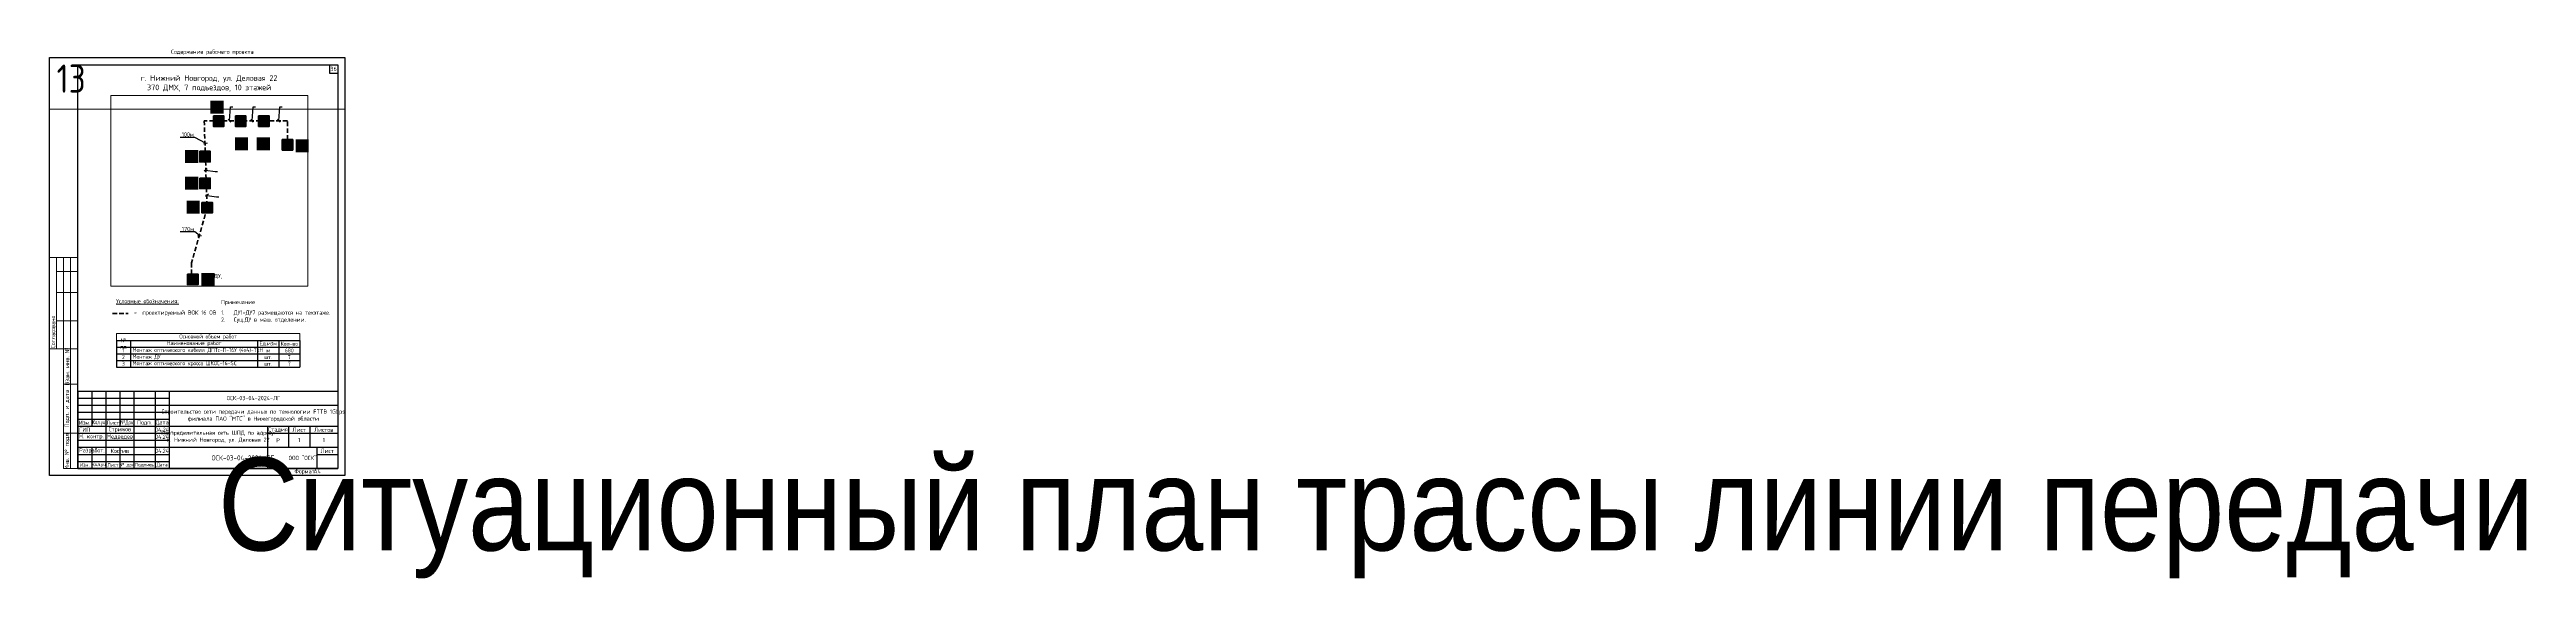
# Paper-space layout '13' of a CAD drawing. Extents: x 0 to 1762, y -73 to 303.
# The model-space entities are those that its viewports show. They can reach past a viewport. Long polylines and large blocks are cut down to what shows.
import ezdxf
from ezdxf import colors
from ezdxf.entities.mleader import LeaderData, LeaderLine
from ezdxf.enums import TextEntityAlignment as Align
from ezdxf.math import Vec2, Vec3

# ---------------------------------------------------------------- set-up
doc = ezdxf.new("R2018")
doc.units = 0
doc.header["$MEASUREMENT"] = 0
doc.linetypes.add('HIDDEN2', pattern=[4.7625, 3.175, -1.5875])
doc.layers.get('0').update_dxf_attribs({"linetype": 'CONTINUOUS'})
doc.layers.get('Defpoints').update_dxf_attribs({"linetype": 'CONTINUOUS'})
doc.layers.add('ВЭ', color=1, linetype='CONTINUOUS')
doc.styles.add('AViewportNPage', font='isocpeur.ttf')
doc.styles.get("Standard").update_dxf_attribs({"font": ''})
doc.styles.add('мой', font='', dxfattribs={"width": 0.9, "height": 3})
doc.styles.get('Standard').set_extended_font_data('GOST Common')
doc.styles.get('мой').set_extended_font_data('GOST Common')
picture_1 = doc.add_image_def('image1.png', size_in_pixel=(1187, 1150))

# ---------------------------------------------------------------- blocks, each defined once
blk = doc.blocks.new('*T56')
at = {"color": 0, "linetype": 'ByBlock', "lineweight": -2, "transparency": 16777216}
for p, q in [((0, 0), (6, 0)), ((0, 0), (0, -6)), ((6, 0), (6, -6)), ((0, -6), (6, -6))]:
    blk.add_line(p, q, dxfattribs=at)
blk = doc.blocks.new('*T54')
at = {"color": 0, "linetype": 'ByBlock', "lineweight": -2, "transparency": 16777216}
for p, q in [((0, 0), (185, 0)), ((0, 0), (0, -55)), ((10, 0), (10, -25)), ((20, 0), (20, -55)), ((30, 0), (30, -25)), ((40, 0), (40, -55)), ((55, 0), (55, -55)), ((65, 0), (65, -55)), ((185, 0), (185, -55)), ((0, -5), (65, -5)), ((0, -10), (185, -10)), ((0, -15), (65, -15)), ((0, -20), (65, -20)), ((0, -25), (185, -25)), ((0, -30), (65, -30)), ((0, -35), (65, -35)), ((135, -25), (135, -55)), ((135, -30), (185, -30)), ((150, -25), (150, -40)), ((165, -25), (165, -40)), ((0, -40), (185, -40)), ((0, -45), (65, -45)), ((0, -50), (65, -50)), ((0, -55), (185, -55))]:
    blk.add_line(p, q, dxfattribs=at)
at = {"color": 0, "transparency": 16777216, "char_height": 3, "style": 'мой'}
for s, insert, width, attachment_point in [('Строительство сети передачи данных по технологии FTTB 1Gbps филиала ПАО "МТС" в Нижегородской области', (125, -17.5), 119, 5), ('ОСК-03-04-2024-ЛГ', (125, -5), 119, 5), ('ГИП', (1, -27.5), 18, 4), ('Н. контр.', (1, -32.5), 18, 4), ('Изм.', (5, -22.5), 10, 5), ('{\\W0.7;Кол.уч}', (15, -22.5), 10, 5), ('Лист', (25, -22.5), 9, 5), ('Медведев', (30, -32.5), 19, 5), ('Стрижов', (30, -27.5), 19, 5), ('{\\W0.75;№Док}', (35, -22.5), 10, 5), ('Подп.', (47.5, -22.5), 15, 5), ('Дата', (60, -22.5), 10, 5), ('04.24', (60, -27.5), 9, 5), ('04.24', (60, -32.5), 9, 5), ('Распределительная сеть ШПД по адресу: г. Нижний Новгород, ул. Деловая 22 ', (100, -32.5), 69, 5), ('Стадия', (142.5, -27.5), 14, 5), ('Р', (142.5, -35), 14, 5), ('Лист', (157.5, -27.5), 14, 5), ('Листов', (175, -27.5), 19, 5), ('Разработ.', (1, -42.5), 18, 4), ('Костив', (30, -42.5), 19, 5), ('04.24', (60, -42.5), 9, 5), ('ООО "ОСК"', (160, -47.5), 49, 5)]:
    blk.add_mtext(s, dxfattribs=dict(at, insert=insert, width=width, attachment_point=attachment_point))
blk = doc.blocks.new('*T55')
at = {"color": 0, "linetype": 'ByBlock', "lineweight": 30, "transparency": 16777216}
for p, q in [((0, 0), (185, 0)), ((0, 0), (0, -15)), ((10, 0), (10, -15)), ((20, 0), (20, -15)), ((30, 0), (30, -15)), ((40, 0), (40, -15)), ((55, 0), (55, -15)), ((65, 0), (65, -15)), ((185, 0), (185, -15)), ((0, -15), (185, -15))]:
    blk.add_line(p, q, dxfattribs=at)
at = {"color": 0, "linetype": 'ByBlock', "lineweight": -2, "transparency": 16777216}
for p, q in [((170, 0), (170, -15)), ((0, -5), (65, -5)), ((0, -10), (65, -10)), ((170, -5), (185, -5))]:
    blk.add_line(p, q, dxfattribs=at)
at = {"color": 0, "lineweight": 18, "transparency": 16777216, "attachment_point": 5, "style": 'мой'}
for s, insert, char_height, width in [('Изм.', (5, -12.5), 2.5, 9), ('Кол.уч', (15, -12.5), 2.5, 9), ('Лист', (25, -12.5), 2.5, 9), ('№ док', (35, -12.5), 2.5, 9), ('Подпись', (47.5, -12.5), 2.5, 14), ('Дата', (60, -12.5), 2.5, 9), ('ОСК-03-04-2024-ЛГ', (117.5, -7.5), 3.5, 104), ('Лист', (177.5, -2.5), 3, 14)]:
    blk.add_mtext(s, dxfattribs=dict(at, insert=insert, char_height=char_height, width=width))
blk = doc.blocks.new('*U53')
at = {"lineweight": 13}
for p, q in [((0, 90), (0, 155)), ((0, 155), (20, 155)), ((5, 90), (5, 155)), ((5, 145), (20, 145)), ((10, 90), (10, 155)), ((15, 90), (15, 155)), ((20, 90), (20, 155)), ((5, 130), (20, 130)), ((5, 110), (20, 110)), ((0, 90), (20, 90)), ((10, 5), (10, 90)), ((10, 90), (20, 90)), ((15, 5), (15, 90)), ((20, 5), (20, 90)), ((10, 65), (20, 65)), ((10, 30), (20, 30)), ((10, 5), (20, 5)), ((10, 5), (10, 5))]:
    blk.add_line(p, q, dxfattribs=at)
at = {"color": 8, "lineweight": 0}
blk.add_line((0, 90), (0, 90), dxfattribs=at)
for points in [[(0, 297), (210, 297), (210, 0), (0, 0)], [(20, 292), (205, 292), (205, 5), (20, 5)]]:
    blk.add_lwpolyline(points, close=True)
for name, p in [('*T56', (199, 292)), ('*T54', (20, 60)), ('*T55', (20, 20))]:
    blk.add_blockref(name, p)
at = {"lineweight": 9, "insert": (2.5, 90.5), "char_height": 3, "width": 64, "attachment_point": 4, "rotation": 90, "style": 'мой'}
blk.add_mtext('{\\C256;Согласовано}', dxfattribs=at)
at = {"lineweight": 13, "char_height": 3, "attachment_point": 5, "rotation": 90, "style": 'мой'}
for s, insert, width in [('Взам. инв. №', (12.5, 77.5), 24), ('Подп. и дата', (12.5, 47.5), 34), ('Инв. № подл.', (12.5, 17.5), 24)]:
    blk.add_mtext(s, dxfattribs=dict(at, insert=insert, width=width))
at = {"insert": (174.2, 4.5), "char_height": 3, "width": 40.585, "attachment_point": 1, "style": 'мой'}
blk.add_mtext('Формат', dxfattribs=at)
at = {"style": 'мой', "width": 0.9}
for tag, p in [('лист', (202, 289)), ('НОМЕР_ЛИСТА', (177.5, 25.3)), ('К_ЛИСТОВ', (195, 25.3))]:
    blk.add_attdef(tag, text='', height=3, dxfattribs=at).set_placement(p, align=Align.MIDDLE_CENTER)
at = {"color": 7, "lineweight": 0, "ltscale": 0.1, "style": 'мой', "width": 0.9}
blk.add_attdef('ШИФР_ПРОЕКТА', text='', height=3, dxfattribs=at).set_placement((163, 55), align=Align.MIDDLE_LEFT)
at = {"lineweight": 30, "width": 0.9}
blk.add_attdef('НАЗВАНИЕ_ЛИСТА', text='', height=3, dxfattribs=at).set_placement((119.8, 12.7), align=Align.MIDDLE_CENTER)
at = {"style": 'мой', "width": 0.9}
blk.add_attdef('ФОРМАТ', text='', height=3, dxfattribs=at).set_placement((187.9, 3), align=Align.MIDDLE_LEFT)
blk = doc.blocks.new('*T15')
at = {"layer": 'Defpoints', "color": 8, "linetype": 'ByBlock', "lineweight": 0, "transparency": 16777216}
for p, q in [((0, 0), (7018, 0)), ((0, 0), (0, -36.7)), ((242, 0), (242, -36.7)), ((484, 0), (484, -36.7)), ((726, 0), (726, -36.7)), ((968, 0), (968, -36.7)), ((1210, 0), (1210, -36.7)), ((1452, 0), (1452, -36.7)), ((1694, 0), (1694, -36.7)), ((1936, 0), (1936, -36.7)), ((2178, 0), (2178, -36.7)), ((2420, 0), (2420, -36.7)), ((2662, 0), (2662, -36.7)), ((2904, 0), (2904, -36.7)), ((3146, 0), (3146, -36.7)), ((3388, 0), (3388, -36.7)), ((3630, 0), (3630, -36.7)), ((3872, 0), (3872, -36.7)), ((4114, 0), (4114, -36.7)), ((4356, 0), (4356, -36.7)), ((4598, 0), (4598, -36.7)), ((4840, 0), (4840, -36.7)), ((5082, 0), (5082, -36.7)), ((5324, 0), (5324, -36.7)), ((5566, 0), (5566, -36.7)), ((5808, 0), (5808, -36.7)), ((6050, 0), (6050, -36.7)), ((6292, 0), (6292, -36.7)), ((6534, 0), (6534, -36.7)), ((6776, 0), (6776, -36.7)), ((0, -36.7), (7018, -36.7))]:
    blk.add_line(p, q, dxfattribs=at)
at = {"layer": 'Defpoints', "color": 0, "linetype": 'ByBlock', "lineweight": -2, "transparency": 16777216}
blk.add_line((7018, 0), (7018, -36.7), dxfattribs=at)
at = {"layer": 'Defpoints', "color": 5, "linetype": 'Continuous', "lineweight": 0, "transparency": 16777216, "char_height": 20, "width": 232, "attachment_point": 1, "style": 'мой'}
for s, insert in [('1', (5, -5)), ('2', (247, -5)), ('3', (489, -5)), ('4', (731, -5)), ('5', (973, -5)), ('6', (1215, -5)), ('7', (1457, -5)), ('8', (1699, -5)), ('9', (1941, -5)), ('10', (2183, -5)), ('11', (2425, -5)), ('12', (2667, -5)), ('13', (2909, -5)), ('14', (3151, -5)), ('16', (3393, -5)), ('17', (3635, -5)), ('18', (3877, -5)), ('19', (4119, -5)), ('{\\fGOST Common|b0|i0|c204|p34;24', (4361, -5)), ('25', (4603, -5)), ('23', (4845, -5)), ('28', (5087, -5)), ('29', (5329, -5)), ('33', (5571, -5)), ('34', (5813, -5)), ('35', (6055, -5)), ('36', (6297, -5)), ('37', (6539, -5)), ('38', (6781, -5))]:
    blk.add_mtext(s, dxfattribs=dict(at, insert=insert))
blk = doc.blocks.new('*U16')
at = {"layer": 'ВЭ', "color": 250, "linetype": 'ByBlock', "lineweight": 18}
blk.add_lwpolyline([(-105, -148.5), (105, -148.5), (105, 148.5), (-105, 148.5), (-105, -148.5)], dxfattribs=at)
blk = doc.blocks.new('*U17')
at = {"layer": 'Defpoints', "color": 0, "linetype": 'ByBlock', "lineweight": -2, "transparency": 16777216}
blk.add_blockref('*U16', (2904, 0), dxfattribs=at)
blk = doc.blocks.new('*T41')
at = {"color": 0, "linetype": 'ByBlock', "lineweight": -2, "transparency": 16777216}
blk.add_line((0, -4.8), (130.5, -4.8), dxfattribs=at)
at = {"linetype": 'ByBlock', "lineweight": -2, "transparency": 16777216}
for p, q in [((0, -4.8), (0, -23.8)), ((0, -9.5), (130.5, -9.5)), ((0, -14.3), (130.5, -14.3)), ((10, -4.8), (10, -23.8)), ((100.5, -4.8), (100.5, -23.8)), ((115.5, -4.8), (115.5, -23.8)), ((130.5, -4.8), (130.5, -23.8)), ((0, -19.1), (130.5, -19.1)), ((0, -23.8), (130.5, -23.8))]:
    blk.add_line(p, q, dxfattribs=at)
at = {"layer": 'Defpoints', "color": 8, "linetype": 'ByBlock', "lineweight": 0, "transparency": 16777216}
for p, q in [((0, 0), (130.5, 0)), ((0, 0), (0, -4.8)), ((130.5, 0), (130.5, -4.8))]:
    blk.add_line(p, q, dxfattribs=at)
at = {"color": 0, "linetype": 'Continuous', "lineweight": 15, "transparency": 16777216, "style": 'мой'}
for s, insert, char_height, width, attachment_point in [('№ пп', (5, -7.1), 2.82, 7, 5), ('2', (5, -16.7), 2.82, 7, 5), ('1', (5, -11.9), 2.82, 7, 5), ('Монтаж оптического кабеля ДПТс-П-16У (4х4)-7кН', (11.5, -11.9), 2.822, 87.533, 4), ('Монтаж ДУ', (11.5, -16.7), 2.82, 87.533, 4), ('Наименование работ^J', (55.3, -7.1), 2.822, 87.533, 5), ('Основной объем работ', (65.3, -2.4), 2.822, 127.533, 5), ('Ед.изм', (108, -7.1), 2.82, 12, 5), ('шт.', (108, -16.7), 2.82, 12, 5), ('м', (108, -11.9), 2.82, 12, 5), ('Кол-во', (123, -7.1), 2.82, 12, 5), ('680', (123, -11.9), 2.82, 12, 5), ('7', (123, -16.7), 2.82, 12, 5), ('3', (5, -21.4), 2.82, 7, 5), ('Монтаж оптического кросса ШКОС-16-SC', (11.5, -21.4), 2.822, 87.533, 4), ('шт.', (108, -21.4), 2.82, 12, 5), ('7', (123, -21.4), 2.82, 12, 5)]:
    blk.add_mtext(s, dxfattribs=dict(at, insert=insert, char_height=char_height, width=width, attachment_point=attachment_point))
blk = doc.blocks.new('ДУ')
at = {"linetype": 'HIDDEN2', "lineweight": 40, "true_color": 0xffffff}
h = blk.add_hatch(color=7, dxfattribs=at)
h.dxf.hatch_style = 1
h.paths.add_polyline_path([(5, 5), (0, 5), (0, 0), (5, 0)])
at = {"color": 7, "lineweight": 40}
for points in [[(0, 5), (5, 5), (5, 0), (0, 0)], [(0, 2.5), (2.5, 5), (5, 2.5), (2.5, 0)]]:
    blk.add_lwpolyline(points, close=True, dxfattribs=at)
blk = doc.blocks.new('_Oblique')
at = {"color": 0, "linetype": 'ByBlock', "lineweight": -2}
blk.add_line((-0.5, -0.5), (0.5, 0.5), dxfattribs=at)

msp = doc.modelspace()

# ---------------------------------------------------------------- linework, layer by layer
at = {"color": 5, "linetype": 'HIDDEN2', "lineweight": 50}
for points in [[(9848.2, 3913.7), (9848.2, 3927), (9789, 3927), (9791, 3865), (9780, 3826), (9780, 3815)], [(9723.8, 3790.1), (9734.8, 3790.1)]]:
    msp.add_lwpolyline(points, dxfattribs=at)

# ---------------------------------------------------------------- block references
for name, p in [('*T15', (6775, 3972)), ('*T41', (9726.5, 3775.7))]:
    msp.add_blockref(name, p)
at = {"color": 7, "xscale": 1.5, "yscale": 1.5, "zscale": 1.5}
for p in [(9795.5, 3923), (9811.2, 3923), (9827.7, 3923), (9844.5, 3906.2), (9785.8, 3897.8), (9785.8, 3878.8), (9787.3, 3861.5), (9777.1, 3810.6)]:
    msp.add_blockref('ДУ', p, dxfattribs=at)
at = {"layer": 'Defpoints'}
msp.add_blockref('*U17', (6880, 3823.5), dxfattribs=at)

# ---------------------------------------------------------------- texts
at = {"color": 7, "linetype": 'Continuous', "lineweight": 15, "style": 'мой'}
for s, insert, char_height, width, attachment_point in [('\\pxqc;{\\fGOST Common|b0|i0|c204|p34;г. Нижний Новгород}, {\\fGOST Common|b0|i0|c204|p34;ул. Деловая 22}\\P370{\\fGOST Common|b0|i0|c204|p34; ДМХ}, 7{\\fGOST Common|b0|i0|c204|p34; подъездов}, 10{\\fGOST Common|b0|i0|c204|p34; этажей}', (9792.5, 3953.6), 4, 145.32, 5), ('{\\LУсловные обозначения:}', (9726.4, 3800.3), 3, 39.385, 1), ('\\pxsm1.5;{\\fGOST Common|b0|i0|c204|p34;Примечание\\P\\pi-3,l3,sm1,t3;1.^IДУ1-ДУ7 размещаются на техэтаже.\\P2.^IСущ.ДУ в маш. отделении.}', (9801, 3799.7), 3, 71.985, 1)]:
    msp.add_mtext(s, dxfattribs=dict(at, insert=insert, char_height=char_height, width=width, attachment_point=attachment_point))
at = {"color": 7, "linetype": 'Continuous', "lineweight": 20, "char_height": 3, "width": 8.136, "attachment_point": 1, "style": 'AViewportNPage', "bg_fill": 1, "box_fill_scale": 1.2, "bg_fill_color": 7, "bg_fill_true_color": 16777215, "bg_fill_transparency": 0}
for s, insert in [('{\\fISOCPEUR|b0|i0|c204|p34;ДУ4},{\\fISOCPEUR|b0|i0|c204|p34; \\P}4{\\fISOCPEUR|b0|i0|c204|p34;п}.', (9794, 3940.6)), ('{\\fISOCPEUR|b0|i0|c204|p34;ДУ5},{\\fISOCPEUR|b0|i0|c204|p34; \\P}5{\\fISOCPEUR|b0|i0|c204|p34;п}.', (9811.5, 3914.6)), ('{\\fISOCPEUR|b0|i0|c204|p34;ДУ6},{\\fISOCPEUR|b0|i0|c204|p34; \\P}6{\\fISOCPEUR|b0|i0|c204|p34;п}.', (9827, 3914.6)), ('{\\fISOCPEUR|b0|i0|c204|p34;ДУ7},{\\fISOCPEUR|b0|i0|c204|p34; \\P}7{\\fISOCPEUR|b0|i0|c204|p34;п}.', (9854.6, 3913.2)), ('{\\fISOCPEUR|b0|i0|c204|p34;ДУ3},{\\fISOCPEUR|b0|i0|c204|p34; \\P}3{\\fISOCPEUR|b0|i0|c204|p34;п}.', (9776, 3905.6)), ('{\\fISOCPEUR|b0|i0|c204|p34;ДУ2},{\\fISOCPEUR|b0|i0|c204|p34; \\P}2{\\fISOCPEUR|b0|i0|c204|p34;п}.', (9776, 3886.6)), ('{\\fISOCPEUR|b0|i0|c204|p34;ДУ1},{\\fISOCPEUR|b0|i0|c204|p34; \\P}1{\\fISOCPEUR|b0|i0|c204|p34;п}.', (9777, 3869.6)), ('{\\fISOCPEUR|b0|i0|c204|p34;Сущ.ДУ},{\\fISOCPEUR|b0|i0|c204|p34; \\P7п}.{\\fISOCPEUR|b0|i0|c204|p34; }', (9787.6, 3818.2))]:
    msp.add_mtext(s, dxfattribs=dict(at, insert=insert))
at = {"color": 7, "insert": (9739, 3792.2), "char_height": 3, "width": 52.933, "attachment_point": 1, "style": 'мой'}
msp.add_mtext('\\pxi-4,l4,t2;-^Iпроектируемый ВОК 16 ОВ', dxfattribs=at)

# ---------------------------------------------------------------- pictures from other files: only their frames are drawn
at = {"color": 7, "linetype": 'Continuous', "lineweight": 20, "true_color": 0xffffff}
image = msp.add_image(picture_1, insert=(9722.6, 3809.5), size_in_units=(140, 135.6), dxfattribs=at)
image.dxf.flags = 7

# ---------------------------------------------------------------- leaders
at = {"color": 7, "linetype": 'Continuous', "lineweight": 15}
ml = msp.add_multileader_mtext('Standard', dxfattribs=at)
ml.set_content('', color=1, style='мой')
ml.set_leader_properties()
ml.set_arrow_properties(name='OBLIQUE')
ml.build(insert=Vec2(0, 0))
ml.multileader.update_dxf_attribs({"text_left_attachment_type": 6, "text_right_attachment_type": 6, "dogleg_length": 10, "arrow_head_size": 2})
ctx = ml.context
ctx.base_point, ctx.char_height, ctx.arrow_head_size, ctx.landing_gap_size, ctx.plane_origin = Vec3(9809.3, 3937), 3, 2, 0.09, Vec3(9736.2, 4133)
ctx.left_attachment, ctx.right_attachment, ctx.text_align_type = 6, 6, 1
notes = []
notes.append((ctx, [(0, (1, 1, 0), (9807.8, 3937), (1, 0), 1.5, [(0, [(9807, 3927)], 0, [])])]))
ctx.mtext.insert, ctx.mtext.alignment, ctx.mtext.flow_direction = Vec3(9812.1, 3940.6), 2, 5
ml = msp.add_multileader_mtext('Standard', dxfattribs=at)
ml.set_content('', color=1, style='мой')
ml.set_leader_properties()
ml.set_arrow_properties(name='OBLIQUE')
ml.build(insert=Vec2(0, 0))
ml.multileader.update_dxf_attribs({"text_left_attachment_type": 6, "text_right_attachment_type": 6, "dogleg_length": 10, "arrow_head_size": 2})
ctx = ml.context
ctx.base_point, ctx.char_height, ctx.arrow_head_size, ctx.landing_gap_size, ctx.plane_origin = Vec3(9825.3, 3937), 3, 2, 0.09, Vec3(9752.2, 4133)
ctx.left_attachment, ctx.right_attachment, ctx.text_align_type = 6, 6, 1
notes.append((ctx, [(0, (1, 1, 0), (9823.8, 3937), (1, 0), 1.5, [(0, [(9823, 3927)], 0, [])])]))
ctx.mtext.insert, ctx.mtext.alignment, ctx.mtext.flow_direction = Vec3(9828.1, 3940.6), 2, 5
ml = msp.add_multileader_mtext('Standard', dxfattribs=at)
ml.set_content('', color=1, style='мой')
ml.set_leader_properties()
ml.set_arrow_properties(name='OBLIQUE')
ml.build(insert=Vec2(0, 0))
ml.multileader.update_dxf_attribs({"text_left_attachment_type": 6, "text_right_attachment_type": 6, "dogleg_length": 10, "arrow_head_size": 2})
ctx = ml.context
ctx.base_point, ctx.char_height, ctx.arrow_head_size, ctx.landing_gap_size, ctx.plane_origin = Vec3(9844.3, 3937), 3, 2, 0.09, Vec3(9771.2, 4133)
ctx.left_attachment, ctx.right_attachment, ctx.text_align_type = 6, 6, 1
notes.append((ctx, [(0, (1, 1, 0), (9842.8, 3937), (1, 0), 1.5, [(0, [(9842, 3927)], 0, [])])]))
ctx.mtext.insert, ctx.mtext.alignment, ctx.mtext.flow_direction = Vec3(9847.8, 3940.6), 2, 5
ml = msp.add_multileader_mtext('Standard', dxfattribs=at)
ml.set_content('{\\C7;100\\fGOST Common|b0|i0|c204|p34;м}', color=1, style='мой')
ml.set_leader_properties()
ml.set_arrow_properties(name='OBLIQUE')
ml.build(insert=Vec2(0, 0))
ml.multileader.update_dxf_attribs({"text_left_attachment_type": 6, "text_right_attachment_type": 6, "dogleg_length": 10, "arrow_head_size": 2})
ctx = ml.context
ctx.base_point, ctx.char_height, ctx.arrow_head_size, ctx.landing_gap_size, ctx.plane_origin = Vec3(9773.9, 3915.2), 3, 2, 0.09, Vec3(9725.2, 4106)
ctx.left_attachment, ctx.right_attachment, ctx.text_align_type = 6, 6, 1
notes.append((ctx, [(1, (1, 1, 0), (9782.3, 3915.2), (-1, 0), 1.5, [(0, [(9790, 3911)], 0, [])])]))
ctx.mtext.insert, ctx.mtext.alignment, ctx.mtext.flow_direction = Vec3(9777.3, 3918.8), 2, 5
ml = msp.add_multileader_mtext('Standard', dxfattribs=at)
ml.set_content('', color=1, style='мой')
ml.set_leader_properties()
ml.set_arrow_properties(name='OBLIQUE')
ml.build(insert=Vec2(0, 0))
ml.multileader.update_dxf_attribs({"text_left_attachment_type": 6, "text_right_attachment_type": 6, "dogleg_length": 10, "arrow_head_size": 2})
ctx = ml.context
ctx.base_point, ctx.char_height, ctx.arrow_head_size, ctx.landing_gap_size, ctx.plane_origin = Vec3(9798.3, 3891), 3, 2, 0.09, Vec3(9725.2, 4087)
ctx.left_attachment, ctx.right_attachment, ctx.text_align_type = 6, 6, 1
notes.append((ctx, [(0, (1, 1, 0), (9796.8, 3891), (1, 0), 1.5, [(0, [(9790, 3892)], 0, [])])]))
ctx.mtext.insert, ctx.mtext.alignment, ctx.mtext.flow_direction = Vec3(9801.1, 3894.6), 2, 5
ml = msp.add_multileader_mtext('Standard', dxfattribs=at)
ml.set_content('', color=1, style='мой')
ml.set_leader_properties()
ml.set_arrow_properties(name='OBLIQUE')
ml.build(insert=Vec2(0, 0))
ml.multileader.update_dxf_attribs({"text_left_attachment_type": 6, "text_right_attachment_type": 6, "dogleg_length": 10, "arrow_head_size": 2})
ctx = ml.context
ctx.base_point, ctx.char_height, ctx.arrow_head_size, ctx.landing_gap_size, ctx.plane_origin = Vec3(9799.3, 3873), 3, 2, 0.09, Vec3(9726.2, 4069)
ctx.left_attachment, ctx.right_attachment, ctx.text_align_type = 6, 6, 1
notes.append((ctx, [(0, (1, 1, 0), (9797.8, 3873), (1, 0), 1.5, [(0, [(9791, 3874)], 0, [])])]))
ctx.mtext.insert, ctx.mtext.alignment, ctx.mtext.flow_direction = Vec3(9802.1, 3876.6), 2, 5
ml = msp.add_multileader_mtext('Standard', dxfattribs=at)
ml.set_content('{\\C7;170\\fGOST Common|b0|i0|c204|p34;м}', color=1, style='мой')
ml.set_leader_properties()
ml.set_arrow_properties(name='OBLIQUE')
ml.build(insert=Vec2(0, 0))
ml.multileader.update_dxf_attribs({"text_left_attachment_type": 6, "text_right_attachment_type": 6, "dogleg_length": 10, "arrow_head_size": 2})
ctx = ml.context
ctx.base_point, ctx.char_height, ctx.arrow_head_size, ctx.landing_gap_size, ctx.plane_origin = Vec3(9774, 3848), 3, 2, 0.09, Vec3(9702.2, 4044)
ctx.left_attachment, ctx.right_attachment, ctx.text_align_type = 6, 6, 1
notes.append((ctx, [(1, (1, 1, 0), (9782.4, 3848), (-1, 0), 1.5, [(0, [(9785.6, 3845.4)], 0, [])])]))
ctx.mtext.insert, ctx.mtext.alignment, ctx.mtext.flow_direction = Vec3(9777.4, 3851.6), 2, 5
for ctx, leaders in notes:
    for number, flags, end, landing, length, lines in leaders:
        leader = LeaderData()
        leader.index, (leader.has_last_leader_line, leader.has_dogleg_vector, leader.attachment_direction) = number, flags
        leader.last_leader_point, leader.dogleg_vector, leader.dogleg_length = Vec3(end), Vec3(landing), length
        for number, points, colour, breaks in lines:
            line = LeaderLine()
            line.index, line.vertices, line.color, line.breaks = number, Vec3.list(points), colors.encode_raw_color(colour), breaks
            leader.lines.append(line)
        ctx.leaders.append(leader)

psp = doc.layouts.new('13')

# ---------------------------------------------------------------- block references
ref = psp.add_blockref('*U53', (0, 0))
ref.add_attrib('лист', '36', dxfattribs={"height": 3, "style": 'мой', "width": 0.9}).set_placement((202, 289), align=Align.MIDDLE_CENTER)
ref.add_attrib('НОМЕР_ЛИСТА', '1', dxfattribs={"height": 3, "style": 'мой', "width": 0.9}).set_placement((177.5, 25.2), align=Align.MIDDLE_CENTER)
ref.add_attrib('К_ЛИСТОВ', '1', dxfattribs={"height": 3, "style": 'мой', "width": 0.9}).set_placement((195, 25.2), align=Align.MIDDLE_CENTER)
lines = psp.add_mtext('\\W0.9000;Ситуационный план трассы линии передачи', dxfattribs={"insert": (119.8, 12.7), "char_height": 66, "attachment_point": 1})
ref.add_attrib('НАЗВАНИЕ_ЛИСТА', '', (119.8, 12.7)).embed_mtext(lines)
ref.add_attrib('Чертеж', 'Содержание рабочего проекта', dxfattribs={"height": 3, "style": 'мой', "width": 0.9}).set_placement((115.8, 301.2), align=Align.MIDDLE_CENTER)
ref.add_attrib('ФОРМАТ', 'А4', dxfattribs={"height": 3, "style": 'мой', "width": 0.9}).set_placement((187.8, 3), align=Align.MIDDLE_LEFT)

# ---------------------------------------------------------------- viewports
at = {"layer": 'ВЭ', "color": 1}
psp.add_viewport(center=(105, 148.5), size=(210, 297), view_center_point=(9784, 3823.4), view_height=297.01, dxfattribs=at)

doc.saveas('drawing.dxf')
